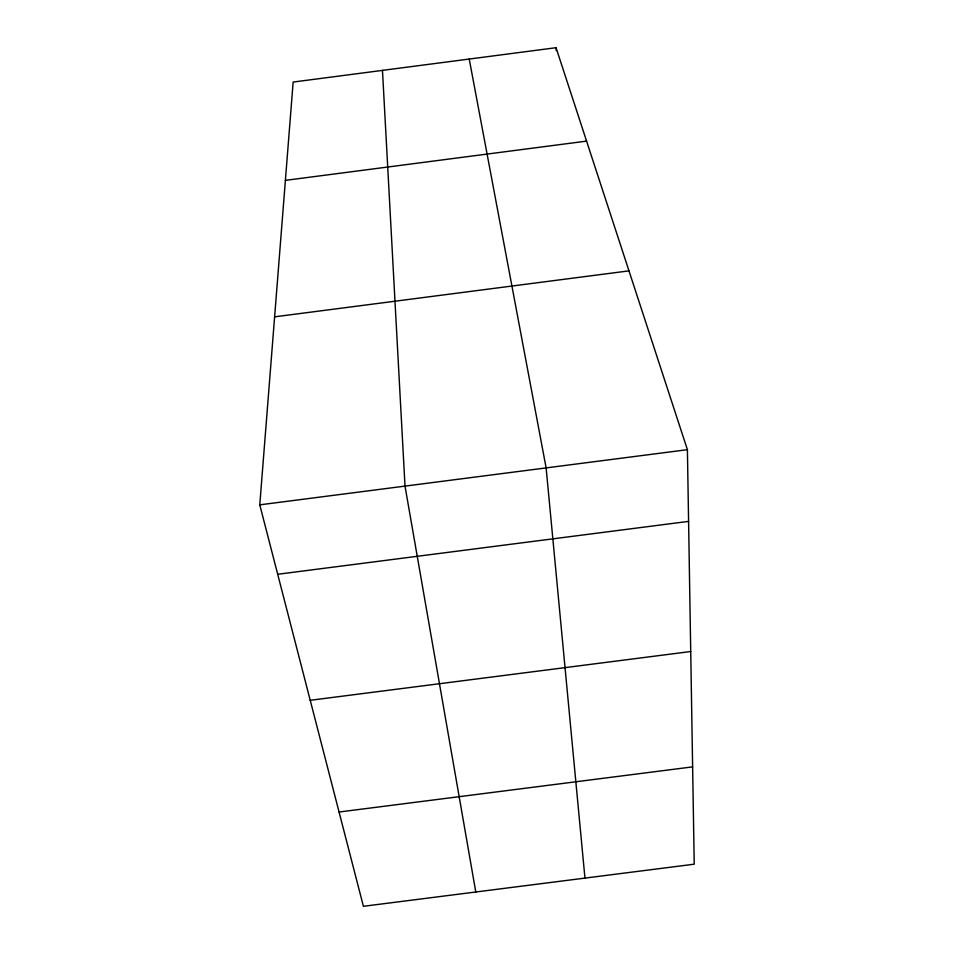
<?xml version="1.0" encoding="UTF-8"?>
<svg xmlns="http://www.w3.org/2000/svg" width="954" height="954" viewBox="0 0 954 954"><rect width="100%" height="100%" fill="white"/><g stroke="black" fill="none" stroke-linecap="round" stroke-linejoin="round"><path stroke-width="1.43" d="M259.774 504.845L293.152 82.056L556.051 47.7L687.405 449.68L694.226 864.193L363.402 906.3L259.774 504.845L687.405 449.68M285.389 180.366L586.579 141.12M274.621 316.835L628.972 270.864M277.697 574.272L688.585 521.385M310.229 700.296L690.732 651.522M339.075 812.021L692.628 766.873M469.225 59.053L546.129 467.901L584.957 878.097M475.784 891.99L405.009 486.111L382.471 70.381M556.051 47.7L556.265 50.645"/></g></svg>
